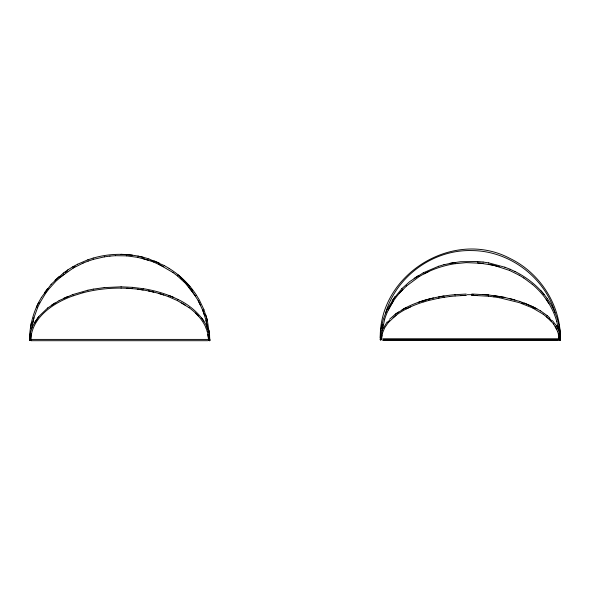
<?xml version="1.0" encoding="UTF-8"?>
<svg xmlns="http://www.w3.org/2000/svg" width="590" height="590" viewBox="0 0 590 590"><rect width="100%" height="100%" fill="white"/><g stroke="black" fill="none" stroke-linecap="round" stroke-linejoin="round"><path stroke-width="0.89" d="M30.547 340.489C31.69 340.415 28.32 340.592 30.046 339.427M209.671 340.26L209.244 330.673M547.225 298.547C554.88 309.455 559.681 322.413 560.404 335.762C560.589 346.927 560.419 330.518 559.962 329.559C556.849 299.396 537.372 271.658 510.062 258.494C453.607 228.382 379.119 273.981 380.262 337.959M381.553 337.981L381.708 334.796M29.5 338.675C29.832 324.235 33.94 309.905 41.396 297.53M30.791 338.712L31.093 333.394M380.262 338.151L380.535 333.195M381.553 338.188L381.73 334.936M209.686 340.231C210.527 323.025 193.645 306.704 178.055 299.499M30.783 340.312L29.825 340.592L29.795 339.648M29.699 340.378L29.618 339.855M29.522 339.191L30.429 332.465L32.782 325.857M30.805 339.265C32.015 316.97 53.705 302.751 73.153 295.804M380.27 338.638L382.173 330.068L387.21 321.86M381.553 338.749L382.431 333.195M382.173 329.235L382.438 326.86M30.828 340.12L29.78 340.209M380.535 333.254L381.162 328.328M380.476 338.925L380.314 339.589L380.314 339.206M382.128 330.975L384.695 319.102M382.571 326.078L382.851 324.507M30.437 327.937L31.41 322.627M31.668 328.136L33.932 317.752L37.59 307.707M381.162 328.357L383.463 318.74L387.143 309.418M380.757 338.793L380.402 339.774M380.314 339.235L380.476 339.87M382.423 333.232L384.65 327.863L388.235 322.642L396.015 315.311L393.117 317.671M32.671 322.907L33.977 317.745M381.442 339.81L381.332 339.663M385.41 313.651C395.978 276.467 433.2 249.408 471.808 250.588C509.067 250.698 544.297 276.88 555.043 312.567M384.695 319.138C388.183 308.054 394.629 297.825 402.823 289.483M32.767 325.887L38.793 316.491L47.709 307.958M380.425 339.737C381.332 340.563 379.562 339.221 380.675 338.822M36.41 307.191L38.741 302.286M37.546 307.729L39.884 302.877M387.143 309.455L395.101 296.416M388.309 310.016L393.213 301.35M39.847 302.891L45.415 293.665M34.427 322.686L38.837 316.469M41.352 297.537L51.16 284.321M392.136 300.642L401.901 288.584M44.353 292.935L47.613 288.532M45.378 293.68L48.631 289.321M48.579 289.343L55.873 281.268L64.126 274.129M389.562 319.279L395.226 314.286L405.861 307.663M399.327 293.289L406.584 285.907M51.116 284.336L63.344 273.104M401.901 288.613L409.785 281.541L423.354 272.72M54.966 280.346L59.037 276.599M406.569 285.951L419.298 276.511M209.48 340.57L208.44 340.12M59.841 277.588L73.256 268.03M47.694 307.965L59.155 300.576M395.204 314.33L398.479 312.007M63.307 273.111L67.872 269.866M395.993 315.355C404.334 309.049 413.981 304.942 423.849 301.844M414.092 278.392L418.62 275.449M51.271 305.355L55.091 302.884M67.835 269.881L72.607 266.916M419.291 276.555C430.199 269.881 442.507 265.625 455.126 263.678M402.033 309.787C411.754 304.123 422.514 300.48 433.444 297.972M72.57 266.923L77.526 264.246M73.212 268.044L83.116 263.066M406.429 308.843L410.448 306.896M59.133 300.576L72.71 294.594M30.702 340.165L29.773 340.224M423.354 272.757L438.584 266.267M423.959 273.9L428.812 271.503M63.432 298.422L67.983 296.416M77.482 264.261L87.836 259.821M209.118 340.253C210.431 340.157 207.097 340.253 209.775 340.246M83.079 263.081L88.279 261.038M381.295 339.648L380.307 339.538M72.688 294.602L87.917 290.221M73.13 295.811L83.028 292.736M418.745 302.191C430.442 298.142 442.662 295.752 454.971 294.668M87.799 259.836L93.198 258.081M88.235 261.053L93.559 259.32M438.584 266.304L443.931 264.689M560.117 339.67L559.431 339.678M423.849 301.874L428.709 300.465M30.429 340.548L30.068 340.57M93.154 258.096C111.267 252.808 130.928 253.103 148.872 258.936M93.515 259.334L104.408 256.849M428.709 300.487L438.901 298.164M83.006 292.743C95.418 289.491 108.265 288.023 121.09 288.112M443.938 264.718L454.934 262.403M87.895 290.221L93.264 289.144M449.396 263.428L460.532 261.717L477.48 261.525M438.665 296.918L444.005 296.01M438.901 298.186L444.196 297.257M93.242 289.152L104.238 287.596M444.196 297.286L449.602 296.519M104.371 256.856L109.939 256.104M209.133 340.703L209.752 340.703L209.752 339.412L209.14 339.412L209.656 339.943M455.126 263.708L466.225 262.624L482.945 263.339M449.602 296.549L455.089 295.951M104.216 287.603L121.105 286.821M109.895 256.112L115.5 255.684M454.971 294.69L466.181 294.049M455.089 295.981L466.218 295.339L460.635 295.583M559.844 340.054L559.291 339.744M209.118 340.578L209.775 340.578L209.775 340.046L209.081 340.069L209.103 340.703M115.463 255.699L126.666 255.861M380.329 339.42L380.83 339.412M382.748 338.771L558.553 338.771M31.034 339.412L207.805 339.412M209.752 339.538L209.258 339.56M560.5 340.024L559.88 340.024L560.5 339.943L560.5 338.771M382.748 340.024L558.553 340.024M382.748 340.054L558.553 340.054M31.034 340.703L207.805 340.703M560.5 339.707L559.689 339.737M209.118 339.862L209.656 339.973M471.823 294.004L488.623 294.941L504.782 297.449M471.816 295.295L488.491 296.246M471.816 295.325L477.406 295.457M121.083 286.829L132.352 287.345M121.068 288.119C137.227 288.311 153.444 290.936 168.578 296.711M121.061 254.327L132.344 255.175M126.658 288.274L132.219 288.635M483.07 294.476L488.623 294.963M477.48 261.488L483.099 262.063M477.391 262.779L493.882 265.308L509.524 270.434M132.33 287.352L143.407 288.694M126.621 255.868L137.706 257.358M488.491 296.224L493.941 296.903M559.763 340.054L559.844 339.375M137.736 289.203L143.178 289.97M483.099 262.026L488.675 262.904M494.11 295.597L504.782 297.426L519.738 301.416M493.941 296.873L499.288 297.729M143.385 288.694C155.377 290.649 167.191 294.078 178.091 299.506M499.288 297.699L519.34 302.641L532.401 307.877M488.675 262.875L504.878 267.226M488.446 264.143L499.214 266.732M148.525 290.936L153.761 292.102M509.922 298.592L514.923 299.941M137.92 256.104L143.422 257.365M137.669 257.373L148.474 260.161M143.097 258.612L153.695 262.041M158.858 293.459L163.799 295M519.738 301.387L532.954 306.689L540.595 310.915M148.835 258.951L164.33 265.581M504.878 267.196L510.033 269.247M524.37 303.046L536.9 308.754M169.028 295.509L173.644 297.419M168.556 296.711L177.516 300.657M154.13 260.854L159.285 263.066M153.651 262.056L163.71 266.717M510.033 269.21L515.026 271.54M509.524 270.397L519.222 275.228M177.494 300.649L189.132 307.707M158.74 264.239L173.04 272.543M532.379 307.84L543.235 314.227M515.026 271.503C527.674 277.853 539.009 286.998 547.225 298.584M164.286 265.589L169.153 268.391M181.609 302.869L185.503 305.229M519.207 275.191L523.787 278.008M540.595 310.886L547.085 315.539M169.109 268.406C180.068 275.206 189.493 284.446 196.514 295.266M523.78 277.971L532.261 284.284M543.235 314.205L549.047 318.976L553.597 323.999M172.988 272.55L177.384 275.862M547.085 315.51L549.902 318.01M546.281 316.55L551.48 321.439M189.11 307.692C196.381 313.032 202.695 319.891 206.08 328.055M178.165 274.874L189.958 286.46M177.347 275.869L185.393 283.252L195.423 295.959M532.261 284.255C543.796 294.012 552.778 306.97 556.776 321.535M195.511 313.076L198.262 315.908M552.41 320.569L556.466 325.909M540.713 290.516L544.113 294.454M188.977 287.3L192.325 291.541M201.706 318.032L203.911 321.13M192.318 291.534L198.188 300.576L202.731 310.259M553.575 323.969L557.926 331.949M546.163 299.322L548.929 303.489M196.47 295.28L199.317 299.941L203.97 309.765M556.466 325.938L559.158 331.565L560.471 339.39M555.352 326.558L556.82 329.25M198.144 300.583L200.6 305.355M203.934 309.78L207.297 320.053L209.642 336.049M202.768 310.237L206.006 320.392L207.783 329.957M202.731 310.244L204.538 315.267M206.05 328.033L207.186 331.211M205.763 314.876L207.252 320.068M557.911 331.89L559.158 338.741M556.768 321.484L558.553 330.238M207.164 331.182L207.946 334.434M206.006 320.392L207.134 325.592M558.125 325.754L558.686 329.699M208.373 337.672L207.938 334.397L208.373 337.635M558.9 333.387L559.047 335.031M208.248 334.346L208.351 336.123M208.395 337.635L208.418 339.265L208.395 336.108M559.136 336.698L559.18 339.405M559.143 336.927L559.173 338.586M387.726 322.273A89.481 44.737 0 0 1 389.43 320.348M467 294.705A89.481 44.737 0 0 1 473.423 294.698M521.862 302.818A89.481 44.737 0 0 1 524.134 303.644M532.674 307.294A89.481 44.737 0 0 1 535.049 308.489M549.474 318.489A89.481 44.737 0 0 1 551.362 320.377M44.884 293.304A89.481 85.1 0 0 1 45.932 291.821M65.21 272.514A89.481 85.1 0 0 1 67.467 270.921M73.617 267.078A89.481 85.1 0 0 1 75.004 266.304M150.937 260.323A89.481 85.1 0 0 1 153.186 261.149M180.592 277.735A89.481 85.1 0 0 1 181.949 278.959M183.94 280.855A89.481 85.1 0 0 1 185.857 282.802M187.104 284.129A89.481 85.1 0 0 1 188.918 286.172M190.666 288.274A89.481 85.1 0 0 1 192.34 290.42"/></g></svg>
